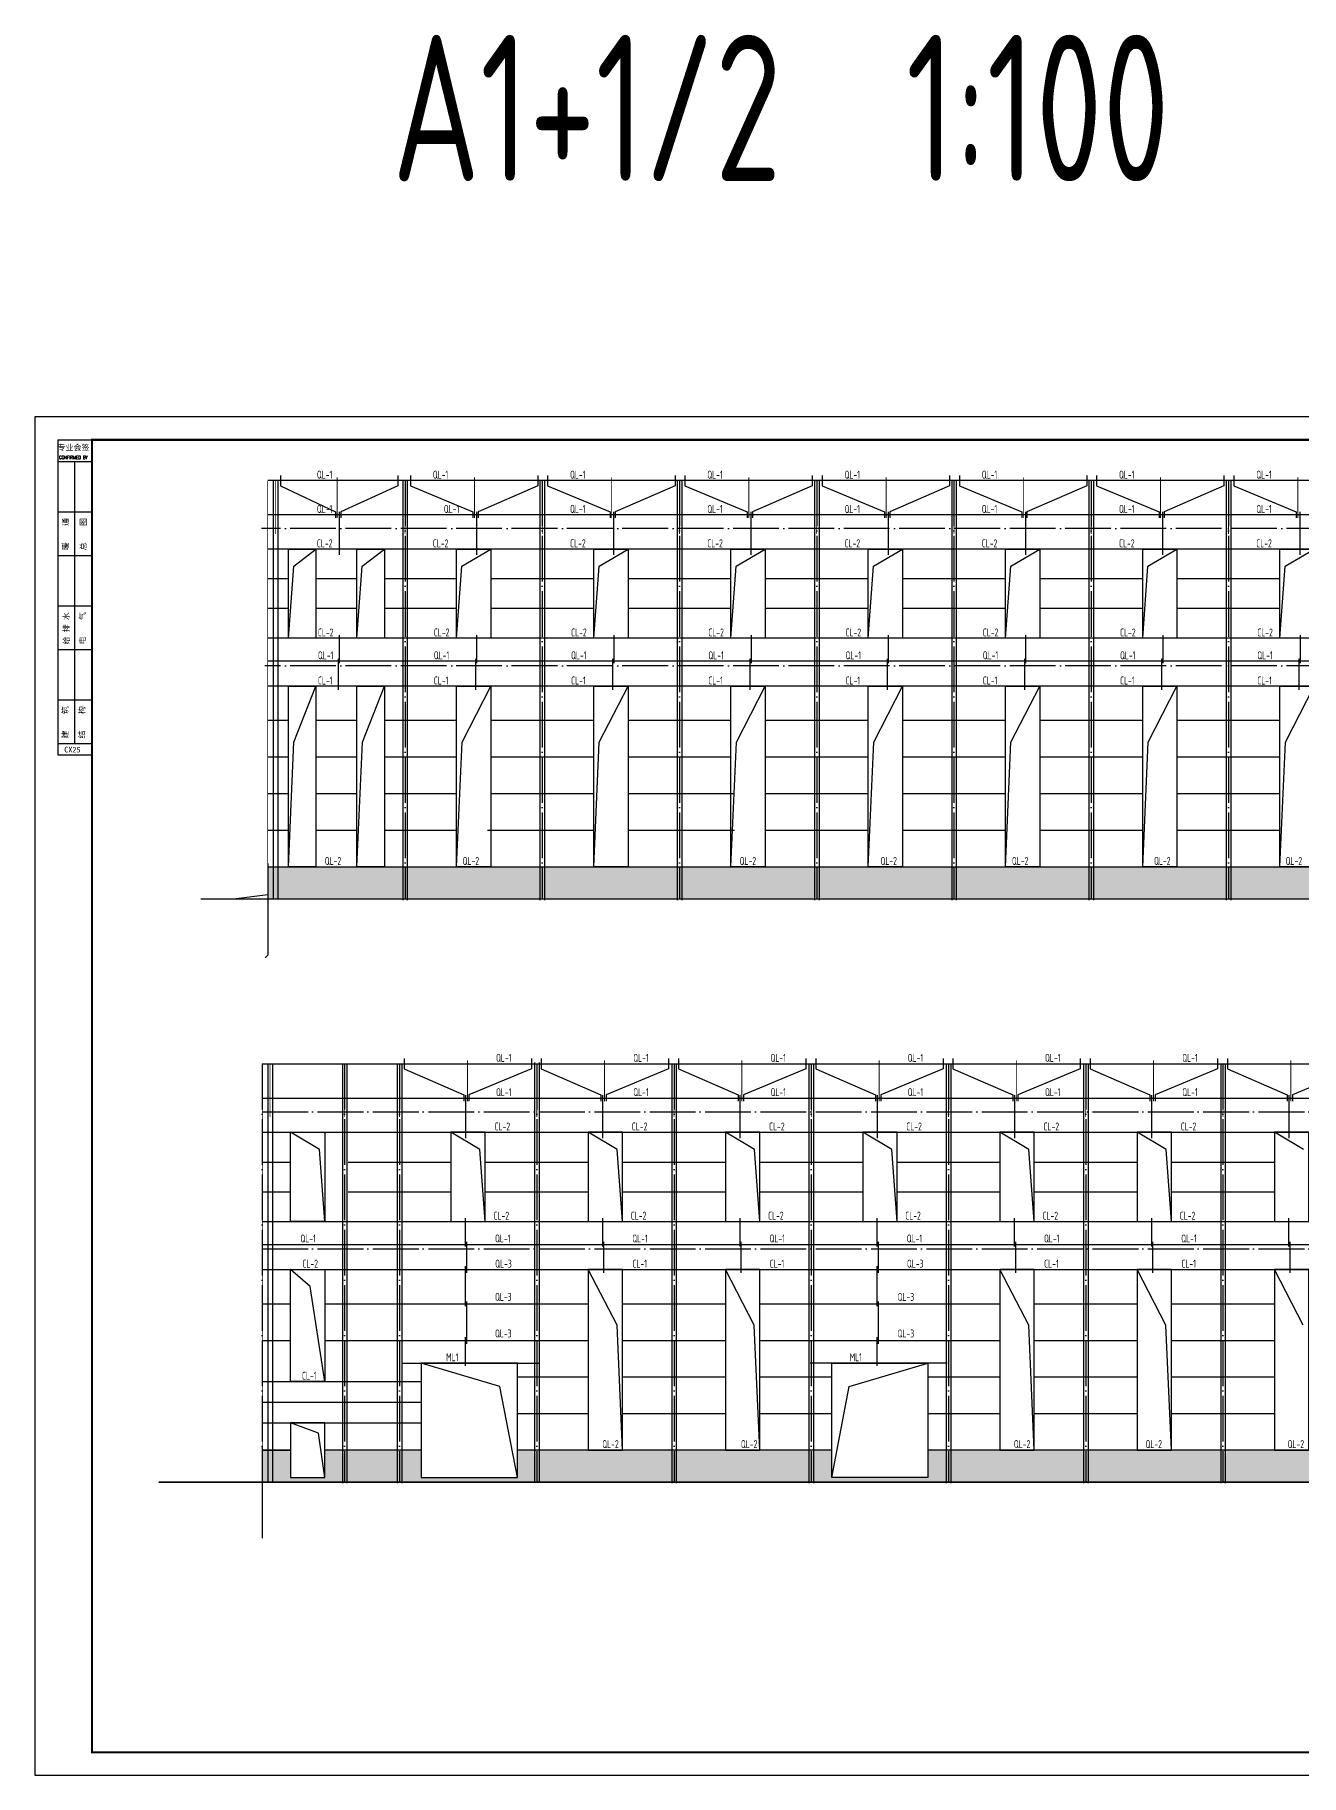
# Model space of a CAD drawing. Extents: x -138012 to 2129925, y -311560 to 0.
# Drawn here: x 1556786 to 1612150, y -193851 to -117738 of the extents above; entities that cross this region are included whole.
import ezdxf

# ---------------------------------------------------------------- set-up
doc = ezdxf.new("R2010")
doc.units = 0
doc.header["$LTSCALE"] = 1000
doc.header["$MEASUREMENT"] = 0
doc.linetypes.add('DOTE', pattern=[2.42, 2, -0.2, 0.02, -0.2])
doc.layers.get('0').update_dxf_attribs({"linetype": 'CONTINUOUS'})
for name, color, linetype in [('AXIS', 3, 'CONTINUOUS'), ('DOTE', 253, 'DOTE'), ('PUB_TITLE', 4, 'CONTINUOUS'), ('TEXT', 7, 'CONTINUOUS'), ('WINDOW', 4, 'CONTINUOUS'), ('图框', 4, 'CONTINUOUS'), ('建筑', 4, 'CONTINUOUS'), ('拉条', 6, 'CONTINUOUS'), ('立面图', 40, 'CONTINUOUS')]:
    doc.layers.add(name, color=color, linetype=linetype)
doc.styles.add('FF', font='tssdeng.shx', dxfattribs={"width": 0.7, "bigfont": 'tssdchn.shx'})
doc.styles.add('iIcon2', font='')
doc.styles.add('MIMI-TKWZ', font='romanc.shx', dxfattribs={"width": 0.75, "oblique": 15, "bigfont": 'bigfont.shx'})
doc.styles.add('TSSD_REIN', font='tssdeng.shx', dxfattribs={"width": 0.7, "bigfont": 'tssdchn.shx'})
doc.styles.get('iIcon2').set_extended_font_data('SimSun')

# ---------------------------------------------------------------- blocks, each defined once
blk = doc.blocks.new('654634')
at = {"layer": '图框'}
for p, q in [((71967, -136041), (73467, -136041)), ((71967, -136041), (71967, -149325)), ((71967, -136987), (73467, -136987)), ((71967, -139193), (73467, -139193)), ((71967, -141099), (73467, -141099)), ((71967, -143306), (73467, -143306)), ((71967, -145212), (73467, -145212)), ((71967, -147419), (73467, -147419)), ((71967, -149325), (73467, -149325)), ((71967, -149325), (71967, -149825)), ((71967, -149825), (73467, -149825))]:
    blk.add_line(p, q, dxfattribs=at)
blk.add_lwpolyline([(72717, -149325), (72717, -136987)], dxfattribs=at)
at = {"layer": '图框', "style": 'iIcon2'}
for s, p in [('专业会签', (71956, -136500)), ('CX25', (72252, -149714))]:
    blk.add_text(s, height=250, dxfattribs=at).set_placement(p)
at = {"layer": '图框', "style": 'MIMI-TKWZ', "width": 0.75}
blk.add_text('CONFIRMED BY', height=145, dxfattribs=at).set_placement((72026, -136885))
at = {"layer": '图框', "style": 'iIcon2'}
for s, p in [('暖    通', (72436, -140877)), ('总    图', (73213, -140877)), ('给 排 水', (72469, -144990)), ('电    气', (73176, -144990)), ('建    筑', (72418, -149103)), ('结    构', (73149, -149103))]:
    blk.add_text(s, height=250, rotation=90, dxfattribs=at).set_placement(p)

msp = doc.modelspace()

# ---------------------------------------------------------------- hatches: boundary and pattern name
h = msp.add_hatch()
h.set_pattern_fill('AR-B816C', color=256, scale=200, style=0)
h.set_pattern_definition([(0, (1255920.14, 280839), (245.69238, 245.69238), [479.86793, -11.51682]), (0, (1255674.45, 280850.52), (245.69238, 245.69238), [479.86793, -11.51682]), (90, (1255920.14, 280839), (-245.69238, 245.69238), [-257.20918, 234.17555]), (90, (1255908.62, 280839), (-245.69238, 245.69238), [-257.20918, 234.17555])])
h.paths.add_polyline_path([(1644970.908, -155531.738), (1644970.908, -154131.738), (1566970.908, -154131.738), (1566970.908, -155531.738)])
h = msp.add_hatch()
h.set_pattern_fill('AR-B816C', color=256, scale=200, style=0)
h.set_pattern_definition([(180, (1955781.67, 255334.77), (-245.69238, 245.69238), [479.86793, -11.51682]), (180, (1956027.37, 255346.3), (-245.69238, 245.69238), [479.86793, -11.51682]), (90, (1955781.67, 255334.77), (245.69238, 245.69238), [-257.20918, 234.17555]), (90, (1955793.2, 255334.77), (245.69238, 245.69238), [-257.20918, 234.17555])])
h.paths.add_polyline_path([(1569460.908, -179635.974), (1569460.908, -180835.974), (1567960.908, -180835.974), (1567960.908, -179635.974), (1566730.908, -179635.974), (1566730.908, -181035.974), (1644730.908, -181035.974), (1644730.908, -179635.974), (1637777.611, -179635.974), (1637777.611, -180835.974), (1633577.611, -180835.974), (1633577.611, -179635.974), (1595830.908, -179635.974), (1595830.908, -180835.974), (1591630.908, -180835.974), (1591630.908, -179635.974), (1577884.204, -179635.974), (1577884.204, -180835.974), (1573684.204, -180835.974), (1573684.204, -179635.974)])

# ---------------------------------------------------------------- linework, layer by layer
for p, q in [((1566970.908, -154131.738), (1644970.908, -154131.738)), ((1565470.908, -155531.738), (1566970.908, -155331.738)), ((1566730.908, -179635.974), (1567960.908, -179635.974)), ((1567960.908, -179635.974), (1566730.908, -179635.974)), ((1573684.204, -179635.974), (1569460.908, -179635.974)), ((1591630.908, -179635.974), (1577884.204, -179635.974)), ((1633577.611, -179635.974), (1595830.908, -179635.974))]:
    msp.add_line(p, q)
for points, const_width in [([(1570004.381, -137086.486), (1570004.381, -138870.322)], 40), ([(1576004.381, -137086.486), (1576004.381, -138870.322)], 40), ([(1582004.381, -137086.486), (1582004.381, -138870.322)], 40), ([(1588004.381, -137086.486), (1588004.381, -138870.322)], 40), ([(1594004.381, -137086.486), (1594004.381, -138870.322)], 40), ([(1600004.381, -137086.486), (1600004.381, -138870.322)], 40), ([(1606004.381, -137086.486), (1606004.381, -138870.322)], 40), ([(1612004.381, -137086.486), (1612004.381, -138870.322)], 40), ([(1564041.067, -155531.738), (1649502.702, -155531.738)], 60), ([(1575697.434, -162590.722), (1575697.434, -164374.559)], 40), ([(1581697.434, -162590.722), (1581697.434, -164374.559)], 40), ([(1587697.434, -162590.722), (1587697.434, -164374.559)], 40), ([(1593697.434, -162590.722), (1593697.434, -164374.559)], 40), ([(1599697.434, -162590.722), (1599697.434, -164374.559)], 40), ([(1605697.434, -162590.722), (1605697.434, -164374.559)], 40), ([(1611697.434, -162590.722), (1611697.434, -164374.559)], 40), ([(1647660.748, -181035.974), (1562199.113, -181035.974)], 60)]:
    msp.add_lwpolyline(points, dxfattribs=dict(const_width=const_width))
at = {"layer": 'AXIS'}
for p, q in [((1566970.908, -153983.045), (1566970.908, -157983.045)), ((1566853.75, -158100.202), (1566970.908, -157983.045)), ((1566730.908, -179487.281), (1566730.908, -183487.281))]:
    msp.add_line(p, q, dxfattribs=at)
at = {"layer": 'AXIS', "const_width": 35}
for points in [[(1567311.671, -139566.074), (1567311.671, -137231.738)], [(1572971.671, -139566.074), (1572971.671, -137231.738)], [(1578970.908, -139566.074), (1578970.908, -137231.738)], [(1584970.908, -139566.074), (1584970.908, -137231.738)], [(1590970.908, -139566.074), (1590970.908, -137231.738)], [(1596970.908, -139566.074), (1596970.908, -137231.738)], [(1602970.908, -139566.074), (1602970.908, -137231.738)], [(1608970.908, -139566.074), (1608970.908, -137231.738)], [(1567072.181, -165070.31), (1567072.181, -162735.974)], [(1570332.181, -165070.31), (1570332.181, -162735.974)], [(1572730.908, -165070.31), (1572730.908, -162735.974)], [(1578730.908, -165070.31), (1578730.908, -162735.974)], [(1584730.908, -165070.31), (1584730.908, -162735.974)], [(1590730.908, -165070.31), (1590730.908, -162735.974)], [(1596730.908, -165070.31), (1596730.908, -162735.974)], [(1602730.908, -165070.31), (1602730.908, -162735.974)], [(1608730.908, -165070.31), (1608730.908, -162735.974)]]:
    msp.add_lwpolyline(points, dxfattribs=at)
at = {"layer": 'DOTE', "color": 8, "linetype": 'DOTE'}
for p, q in [((1572970.908, -137231.738), (1572970.908, -155531.738)), ((1578970.908, -137231.738), (1578970.908, -155531.738)), ((1584970.908, -137231.738), (1584970.908, -155531.738)), ((1590970.908, -137231.738), (1590970.908, -155531.738)), ((1596970.908, -137231.738), (1596970.908, -155531.738)), ((1602970.908, -137231.738), (1602970.908, -155531.738)), ((1608970.908, -137231.738), (1608970.908, -155531.738)), ((1644970.908, -139331.738), (1566697.316, -139331.738)), ((1644970.908, -145331.738), (1566837.258, -145331.738)), ((1566730.908, -162735.974), (1566730.908, -181035.974)), ((1570330.908, -162735.974), (1570330.908, -181035.974)), ((1572730.908, -162735.974), (1572730.908, -181035.974)), ((1578730.908, -162735.974), (1578730.908, -181035.974)), ((1584730.908, -162735.974), (1584730.908, -181035.974)), ((1590730.908, -162735.974), (1590730.908, -181035.974)), ((1596730.908, -162735.974), (1596730.908, -181035.974)), ((1602730.908, -162735.974), (1602730.908, -181035.974)), ((1608730.908, -162735.974), (1608730.908, -181035.974)), ((1566730.908, -164835.974), (1645004.499, -164835.974)), ((1566730.908, -170835.974), (1644864.557, -170835.974))]:
    msp.add_line(p, q, dxfattribs=at)
at = {"layer": 'PUB_TITLE'}
msp.add_lwpolyline([(1556786.322, -193851.305), (1682886.322, -193851.305), (1682886.322, -134451.305), (1556786.322, -134451.305)], close=True, dxfattribs=at)
at = {"layer": 'PUB_TITLE', "const_width": 100}
msp.add_lwpolyline([(1559286.322, -192851.305), (1681886.322, -192851.305), (1681886.322, -135451.305), (1559286.322, -135451.305)], close=True, dxfattribs=at)
at = {"layer": 'TEXT', "color": 8}
for p, q in [((1568103.118, -140981.983), (1569070.908, -140231.738)), ((1571103.118, -140981.983), (1572070.908, -140231.738)), ((1575453.118, -140981.983), (1576720.908, -140231.738)), ((1581453.118, -140981.983), (1582720.908, -140231.738)), ((1587453.118, -140981.983), (1588720.908, -140231.738)), ((1593453.118, -140981.983), (1594720.908, -140231.738)), ((1599453.118, -140981.983), (1600720.908, -140231.738)), ((1605453.118, -140981.983), (1606720.908, -140231.738)), ((1611453.118, -140981.983), (1612720.908, -140231.738)), ((1567870.908, -144131.738), (1568103.118, -140981.983)), ((1570870.908, -144131.738), (1571103.118, -140981.983)), ((1575220.908, -144131.738), (1575453.118, -140981.983)), ((1581220.908, -144131.738), (1581453.118, -140981.983)), ((1587220.908, -144131.738), (1587453.118, -140981.983)), ((1593220.908, -144131.738), (1593453.118, -140981.983)), ((1599220.908, -144131.738), (1599453.118, -140981.983)), ((1605220.908, -144131.738), (1605453.118, -140981.983)), ((1611220.908, -144131.738), (1611453.118, -140981.983)), ((1568113.034, -148671.972), (1569070.908, -146231.738)), ((1571113.034, -148671.972), (1572070.908, -146231.738)), ((1575463.034, -148671.972), (1576720.908, -146231.738)), ((1581463.034, -148671.972), (1582720.908, -146231.738)), ((1587463.034, -148671.972), (1588720.908, -146231.738)), ((1593463.034, -148671.972), (1594720.908, -146231.738)), ((1599463.034, -148671.972), (1600720.908, -146231.738)), ((1605463.034, -148671.972), (1606720.908, -146231.738)), ((1611463.034, -148671.972), (1612720.908, -146231.738)), ((1567870.908, -154131.738), (1568113.034, -148671.972)), ((1570870.908, -154131.738), (1571113.034, -148671.972)), ((1575220.908, -154131.738), (1575463.034, -148671.972)), ((1581220.908, -154131.738), (1581463.034, -148671.972)), ((1587220.908, -154131.738), (1587463.034, -148671.972)), ((1593220.908, -154131.738), (1593463.034, -148671.972)), ((1599220.908, -154131.738), (1599463.034, -148671.972)), ((1605220.908, -154131.738), (1605463.034, -148671.972)), ((1611220.908, -154131.738), (1611463.034, -148671.972)), ((1569228.697, -166486.219), (1567960.908, -165735.974)), ((1576248.697, -166486.219), (1574980.908, -165735.974)), ((1582248.697, -166486.219), (1580980.908, -165735.974)), ((1588248.697, -166486.219), (1586980.908, -165735.974)), ((1594248.697, -166486.219), (1592980.908, -165735.974)), ((1600248.697, -166486.219), (1598980.908, -165735.974)), ((1606248.697, -166486.219), (1604980.908, -165735.974)), ((1612248.697, -166486.219), (1610980.908, -165735.974)), ((1569460.908, -169635.974), (1569228.697, -166486.219)), ((1576480.908, -169635.974), (1576248.697, -166486.219)), ((1582480.908, -169635.974), (1582248.697, -166486.219)), ((1588480.908, -169635.974), (1588248.697, -166486.219)), ((1594480.908, -169635.974), (1594248.697, -166486.219)), ((1600480.908, -169635.974), (1600248.697, -166486.219)), ((1606480.908, -169635.974), (1606248.697, -166486.219)), ((1568816.968, -172486.219), (1567960.908, -171735.974)), ((1582238.781, -174176.208), (1580980.908, -171735.974)), ((1588238.781, -174176.208), (1586980.908, -171735.974)), ((1600238.781, -174176.208), (1598980.908, -171735.974)), ((1606238.781, -174176.208), (1604980.908, -171735.974)), ((1612238.781, -174176.208), (1610980.908, -171735.974)), ((1569460.908, -176635.974), (1568816.968, -172486.219)), ((1582480.908, -179635.974), (1582238.781, -174176.208)), ((1588480.908, -179635.974), (1588238.781, -174176.208)), ((1600480.908, -179635.974), (1600238.781, -174176.208)), ((1606480.908, -179635.974), (1606238.781, -174176.208)), ((1577119.427, -176851.661), (1573684.204, -175835.974)), ((1592395.684, -176851.661), (1595830.908, -175835.974)), ((1577884.204, -180835.974), (1577119.427, -176851.661)), ((1591630.908, -180835.974), (1592395.684, -176851.661)), ((1569189.953, -178886.647), (1567960.908, -178435.974)), ((1569460.908, -180835.974), (1569189.953, -178886.647))]:
    msp.add_line(p, q, dxfattribs=at)
at = {"layer": 'WINDOW'}
for p, q in [((1567210.908, -137231.738), (1567210.908, -155531.738)), ((1567410.908, -137231.738), (1567410.908, -155531.738)), ((1572870.908, -137231.738), (1572870.908, -155581.738)), ((1573070.908, -137231.738), (1573070.908, -155581.738)), ((1578870.908, -137231.738), (1578870.908, -155581.738)), ((1579070.908, -137231.738), (1579070.908, -155581.738)), ((1584870.908, -137231.738), (1584870.908, -155581.738)), ((1585070.908, -137231.738), (1585070.908, -155581.738)), ((1590870.908, -137231.738), (1590870.908, -155581.738)), ((1591070.908, -137231.738), (1591070.908, -155581.738)), ((1596870.908, -137231.738), (1596870.908, -155581.738)), ((1597070.908, -137231.738), (1597070.908, -155581.738)), ((1602870.908, -137231.738), (1602870.908, -155581.738)), ((1603070.908, -137231.738), (1603070.908, -155581.738)), ((1608870.908, -137231.738), (1608870.908, -155581.738)), ((1609070.908, -137231.738), (1609070.908, -155581.738)), ((1566970.908, -162735.974), (1566970.908, -181035.974)), ((1567170.908, -162735.974), (1567170.908, -181035.974)), ((1570230.908, -162735.974), (1570230.908, -181085.974)), ((1570430.908, -162735.974), (1570430.908, -181085.974)), ((1572630.907, -162735.974), (1572630.907, -181085.974)), ((1572830.907, -162735.974), (1572830.907, -181085.974)), ((1578630.907, -162685.474), (1578630.907, -181035.474)), ((1578830.907, -162685.474), (1578830.907, -181035.474)), ((1584630.907, -162735.974), (1584630.907, -181085.974)), ((1584830.907, -162735.974), (1584830.907, -181085.974)), ((1590630.907, -162735.974), (1590630.907, -181085.974)), ((1590830.907, -162735.974), (1590830.907, -181085.974)), ((1596630.907, -162735.974), (1596630.907, -181085.974)), ((1596830.907, -162735.974), (1596830.907, -181085.974)), ((1602630.907, -162735.974), (1602630.907, -181085.974)), ((1602830.907, -162735.974), (1602830.907, -181085.974)), ((1608630.907, -162735.974), (1608630.907, -181085.974)), ((1608830.907, -162735.974), (1608830.907, -181085.974)), ((1566970.908, -164735.974), (1566970.908, -181035.974)), ((1567170.908, -164735.974), (1567170.908, -181035.974))]:
    msp.add_line(p, q, dxfattribs=at)
at = {"layer": '建筑', "const_width": 30}
for points in [[(1566970.908, -137231.738), (1566970.908, -155531.738)], [(1566970.908, -137231.738), (1644970.908, -137231.738)], [(1566730.908, -162735.974), (1566730.908, -181035.974)], [(1644730.908, -162735.974), (1566730.908, -162735.974)], [(1566730.908, -164735.974), (1566730.908, -181035.974)]]:
    msp.add_lwpolyline(points, dxfattribs=at)
at = {"layer": '拉条'}
for p, q in [((1567532.054, -137006.117), (1567532.054, -137457.359)), ((1567532.054, -137457.359), (1569934.381, -138594.008)), ((1572649.761, -137457.359), (1570162.996, -138594.008)), ((1572649.761, -137006.117), (1572649.761, -137457.359)), ((1573206.974, -137006.117), (1573206.974, -137457.359)), ((1573206.974, -137457.359), (1575934.381, -138594.008)), ((1578774.898, -137457.359), (1576162.996, -138594.008)), ((1578774.898, -137006.117), (1578774.898, -137457.359)), ((1579206.974, -137006.117), (1579206.974, -137457.359)), ((1579206.974, -137457.359), (1581934.381, -138594.008)), ((1584774.898, -137457.359), (1582162.996, -138594.008)), ((1584774.898, -137006.117), (1584774.898, -137457.359)), ((1585206.974, -137006.117), (1585206.974, -137457.359)), ((1585206.974, -137457.359), (1587934.381, -138594.008)), ((1590774.898, -137457.359), (1588162.996, -138594.008)), ((1590774.898, -137006.117), (1590774.898, -137457.359)), ((1591206.974, -137006.117), (1591206.974, -137457.359)), ((1591206.974, -137457.359), (1593934.381, -138594.008)), ((1596774.898, -137457.359), (1594162.996, -138594.008)), ((1596774.898, -137006.117), (1596774.898, -137457.359)), ((1597206.974, -137006.117), (1597206.974, -137457.359)), ((1597206.974, -137457.359), (1599934.381, -138594.008)), ((1602774.898, -137457.359), (1600162.996, -138594.008)), ((1602774.898, -137006.117), (1602774.898, -137457.359)), ((1603206.974, -137006.117), (1603206.974, -137457.359)), ((1603206.974, -137457.359), (1605934.381, -138594.008)), ((1608774.898, -137457.359), (1606162.996, -138594.008)), ((1608774.898, -137006.117), (1608774.898, -137457.359)), ((1609206.974, -137006.117), (1609206.974, -137457.359)), ((1609206.974, -137457.359), (1611934.381, -138594.008)), ((1569934.381, -138594.008), (1569934.381, -138869.468)), ((1570090.908, -138606.796), (1570090.908, -140484.548)), ((1570162.996, -138594.008), (1570162.996, -138869.468)), ((1575934.381, -138594.008), (1575934.381, -138869.468)), ((1576090.908, -138606.796), (1576090.908, -140484.548)), ((1576162.996, -138594.008), (1576162.996, -138869.468)), ((1581934.381, -138594.008), (1581934.381, -138869.468)), ((1582090.908, -138606.796), (1582090.908, -140484.548)), ((1582162.996, -138594.008), (1582162.996, -138869.468)), ((1587934.381, -138594.008), (1587934.381, -138869.468)), ((1588090.908, -138606.796), (1588090.908, -140484.548)), ((1588162.996, -138594.008), (1588162.996, -138869.468)), ((1593934.381, -138594.008), (1593934.381, -138869.468)), ((1594090.908, -138606.796), (1594090.908, -140484.548)), ((1594162.996, -138594.008), (1594162.996, -138869.468)), ((1599934.381, -138594.008), (1599934.381, -138869.468)), ((1600090.908, -138606.796), (1600090.908, -140484.548)), ((1600162.996, -138594.008), (1600162.996, -138869.468)), ((1605934.381, -138594.008), (1605934.381, -138869.468)), ((1606090.908, -138606.796), (1606090.908, -140484.548)), ((1606162.996, -138594.008), (1606162.996, -138869.468)), ((1611934.381, -138594.008), (1611934.381, -138869.468)), ((1612090.908, -138606.796), (1612090.908, -140484.548)), ((1570099.009, -143990.415), (1570099.009, -145225.961)), ((1576099.009, -143990.415), (1576099.009, -145225.961)), ((1582099.009, -143990.415), (1582099.009, -145225.961)), ((1588099.009, -143990.415), (1588099.009, -145225.961)), ((1594099.009, -143990.415), (1594099.009, -145225.961)), ((1600099.009, -143990.415), (1600099.009, -145225.961)), ((1606099.009, -143990.415), (1606099.009, -145225.961)), ((1612099.009, -143990.415), (1612099.009, -145225.961)), ((1570048.399, -145025.368), (1570048.399, -146380.057)), ((1576048.399, -145025.368), (1576048.399, -146380.057)), ((1582048.399, -145025.368), (1582048.399, -146380.057)), ((1588048.399, -145025.368), (1588048.399, -146380.057)), ((1594048.399, -145025.368), (1594048.399, -146380.057)), ((1600048.399, -145025.368), (1600048.399, -146380.057)), ((1606048.399, -145025.368), (1606048.399, -146380.057)), ((1612048.399, -145025.368), (1612048.399, -146380.057)), ((1572926.917, -162510.353), (1572926.917, -162961.596)), ((1578494.841, -162510.353), (1578494.841, -162961.596)), ((1578926.917, -162510.353), (1578926.917, -162961.596)), ((1584494.841, -162510.353), (1584494.841, -162961.596)), ((1584926.917, -162510.353), (1584926.917, -162961.596)), ((1590494.841, -162510.353), (1590494.841, -162961.596)), ((1590926.917, -162510.353), (1590926.917, -162961.596)), ((1596494.841, -162510.353), (1596494.841, -162961.596)), ((1596926.917, -162510.353), (1596926.917, -162961.596)), ((1602494.841, -162510.353), (1602494.841, -162961.596)), ((1602926.917, -162510.353), (1602926.917, -162961.596)), ((1608494.841, -162510.353), (1608494.841, -162961.596)), ((1608926.917, -162510.353), (1608926.917, -162961.596)), ((1572926.917, -162961.596), (1575538.819, -164098.244)), ((1578494.841, -162961.596), (1575767.434, -164098.244)), ((1578926.917, -162961.596), (1581538.819, -164098.244)), ((1584494.841, -162961.596), (1581767.434, -164098.244)), ((1584926.917, -162961.596), (1587538.819, -164098.244)), ((1590494.841, -162961.596), (1587767.434, -164098.244)), ((1590926.917, -162961.596), (1593538.819, -164098.244)), ((1596494.841, -162961.596), (1593767.434, -164098.244)), ((1596926.917, -162961.596), (1599538.819, -164098.244)), ((1602494.841, -162961.596), (1599767.434, -164098.244)), ((1602926.917, -162961.596), (1605538.819, -164098.244)), ((1608494.841, -162961.596), (1605767.434, -164098.244)), ((1608926.917, -162961.596), (1611538.819, -164098.244)), ((1614494.841, -162961.596), (1611767.434, -164098.244)), ((1575538.819, -164098.244), (1575538.819, -164373.704)), ((1575610.908, -164111.032), (1575610.908, -165988.784)), ((1575767.434, -164098.244), (1575767.434, -164373.704)), ((1581538.819, -164098.244), (1581538.819, -164373.704)), ((1581610.908, -164111.032), (1581610.908, -165988.784)), ((1581767.434, -164098.244), (1581767.434, -164373.704)), ((1587538.819, -164098.244), (1587538.819, -164373.704)), ((1587610.908, -164111.032), (1587610.908, -165988.784)), ((1587767.434, -164098.244), (1587767.434, -164373.704)), ((1593538.819, -164098.244), (1593538.819, -164373.704)), ((1593610.908, -164111.032), (1593610.908, -165988.784)), ((1593767.434, -164098.244), (1593767.434, -164373.704)), ((1599538.819, -164098.244), (1599538.819, -164373.704)), ((1599610.908, -164111.032), (1599610.908, -165988.784)), ((1599767.434, -164098.244), (1599767.434, -164373.704)), ((1605538.819, -164098.244), (1605538.819, -164373.704)), ((1605610.908, -164111.032), (1605610.908, -165988.784)), ((1605767.434, -164098.244), (1605767.434, -164373.704)), ((1611538.819, -164098.244), (1611538.819, -164373.704)), ((1611610.908, -164111.032), (1611610.908, -165988.784)), ((1611767.434, -164098.244), (1611767.434, -164373.704)), ((1575602.806, -169494.651), (1575602.806, -170730.197)), ((1581602.806, -169494.651), (1581602.806, -170730.197)), ((1587602.806, -169494.651), (1587602.806, -170730.197)), ((1593602.806, -169494.651), (1593602.806, -170730.197)), ((1599602.806, -169494.651), (1599602.806, -170730.197)), ((1605602.806, -169494.651), (1605602.806, -170730.197)), ((1611602.806, -169494.651), (1611602.806, -170730.197)), ((1575653.416, -170529.604), (1575653.416, -171884.293)), ((1581653.416, -170529.604), (1581653.416, -171884.293)), ((1587653.416, -170529.604), (1587653.416, -171884.293)), ((1593653.416, -170529.604), (1593653.416, -171884.293)), ((1599653.416, -170529.604), (1599653.416, -171884.293)), ((1605653.416, -170529.604), (1605653.416, -171884.293)), ((1611653.416, -170529.604), (1611653.416, -171884.293)), ((1575602.806, -171594.651), (1575602.806, -173339.591)), ((1593602.806, -171594.651), (1593602.806, -173339.591)), ((1575653.416, -173138.998), (1575653.416, -174980.089)), ((1593653.416, -173138.998), (1593653.416, -174980.089)), ((1575602.806, -174694.651), (1575602.806, -175955.192)), ((1593602.806, -174694.651), (1593602.806, -175955.192))]:
    msp.add_line(p, q, dxfattribs=at)
at = {"layer": '立面图'}
for p, q in [((1644970.908, -137231.738), (1566970.908, -137231.738)), ((1644970.908, -138731.738), (1566970.908, -138731.738)), ((1644970.908, -140231.738), (1566970.908, -140231.738)), ((1567870.908, -141531.738), (1566970.908, -141531.738)), ((1570870.908, -141531.738), (1569070.908, -141531.738)), ((1575220.908, -141531.738), (1572070.908, -141531.738)), ((1581220.908, -141531.738), (1576720.908, -141531.738)), ((1587220.908, -141531.738), (1582720.908, -141531.738)), ((1593220.908, -141531.738), (1588720.908, -141531.738)), ((1599220.908, -141531.738), (1594720.908, -141531.738)), ((1605220.908, -141531.738), (1600720.908, -141531.738)), ((1611220.908, -141531.738), (1606720.908, -141531.738)), ((1567870.908, -142831.738), (1566970.908, -142831.738)), ((1570870.908, -142831.738), (1569070.908, -142831.738)), ((1575220.908, -142831.738), (1572070.908, -142831.738)), ((1581220.908, -142831.738), (1576720.908, -142831.738)), ((1587220.908, -142831.738), (1582720.908, -142831.738)), ((1593220.908, -142831.738), (1588720.908, -142831.738)), ((1599220.908, -142831.738), (1594720.908, -142831.738)), ((1605220.908, -142831.738), (1600720.908, -142831.738)), ((1611220.908, -142831.738), (1606720.908, -142831.738)), ((1644970.908, -144131.738), (1566970.908, -144131.738)), ((1644970.908, -145131.738), (1566970.908, -145131.738)), ((1644970.908, -146231.738), (1566970.908, -146231.738)), ((1567870.908, -147731.738), (1566970.908, -147731.738)), ((1570870.908, -147731.738), (1569070.908, -147731.738)), ((1575220.908, -147731.738), (1572070.908, -147731.738)), ((1581220.908, -147731.738), (1576720.908, -147731.738)), ((1587220.908, -147731.738), (1582720.908, -147731.738)), ((1593220.908, -147731.738), (1588720.908, -147731.738)), ((1599220.908, -147731.738), (1594720.908, -147731.738)), ((1605220.908, -147731.738), (1600720.908, -147731.738)), ((1611220.908, -147731.738), (1606720.908, -147731.738)), ((1567870.908, -149331.738), (1566970.908, -149331.738)), ((1570870.908, -149331.738), (1569070.908, -149331.738)), ((1575220.908, -149331.738), (1572070.908, -149331.738)), ((1581220.908, -149331.738), (1576720.908, -149331.738)), ((1587220.908, -149331.738), (1582720.908, -149331.738)), ((1593220.908, -149331.738), (1588720.908, -149331.738)), ((1599220.908, -149331.738), (1594720.908, -149331.738)), ((1605220.908, -149331.738), (1600720.908, -149331.738)), ((1611220.908, -149331.738), (1606720.908, -149331.738)), ((1567870.908, -150931.738), (1566970.908, -150931.738)), ((1570870.908, -150931.738), (1569070.908, -150931.738)), ((1575220.908, -150931.738), (1572070.908, -150931.738)), ((1581220.908, -150931.738), (1576720.908, -150931.738)), ((1587370.908, -150931.738), (1582720.908, -150931.738)), ((1593220.908, -150931.738), (1588720.908, -150931.738)), ((1599220.908, -150931.738), (1594720.908, -150931.738)), ((1605220.908, -150931.738), (1600720.908, -150931.738)), ((1611220.908, -150931.738), (1606720.908, -150931.738)), ((1567870.908, -152531.738), (1566970.908, -152531.738)), ((1570870.908, -152531.738), (1569070.908, -152531.738)), ((1575220.908, -152531.738), (1572070.908, -152531.738)), ((1581220.908, -152531.738), (1576570.908, -152531.738)), ((1587370.908, -152531.738), (1582720.908, -152531.738)), ((1593220.908, -152531.738), (1588720.908, -152531.738)), ((1599220.908, -152531.738), (1594720.908, -152531.738)), ((1605220.908, -152531.738), (1600720.908, -152531.738)), ((1611220.908, -152531.738), (1606720.908, -152531.738)), ((1566730.908, -162735.974), (1644730.908, -162735.974)), ((1566730.908, -164235.974), (1644730.908, -164235.974)), ((1566730.908, -165735.974), (1644730.908, -165735.974)), ((1566730.908, -167035.974), (1567960.908, -167035.974)), ((1566730.908, -167035.974), (1567960.908, -167035.974)), ((1570480.908, -167035.974), (1574980.908, -167035.974)), ((1576480.908, -167035.974), (1580980.908, -167035.974)), ((1582480.908, -167035.974), (1586980.908, -167035.974)), ((1588480.908, -167035.974), (1592980.908, -167035.974)), ((1594480.908, -167035.974), (1598980.908, -167035.974)), ((1600480.908, -167035.974), (1604980.908, -167035.974)), ((1606480.908, -167035.974), (1610980.908, -167035.974)), ((1566730.908, -168335.974), (1567960.908, -168335.974)), ((1566730.908, -168335.974), (1567960.908, -168335.974)), ((1570480.908, -168335.974), (1574980.908, -168335.974)), ((1576480.908, -168335.974), (1580980.908, -168335.974)), ((1582480.908, -168335.974), (1586980.908, -168335.974)), ((1588480.908, -168335.974), (1592980.908, -168335.974)), ((1594480.908, -168335.974), (1598980.908, -168335.974)), ((1600480.908, -168335.974), (1604980.908, -168335.974)), ((1606480.908, -168335.974), (1610980.908, -168335.974)), ((1566730.908, -169635.974), (1644730.908, -169635.974)), ((1566730.908, -170635.974), (1644730.908, -170635.974)), ((1566730.908, -171735.974), (1644730.908, -171735.974)), ((1566730.908, -173235.974), (1567960.908, -173235.974)), ((1569460.908, -173235.974), (1574980.908, -173235.974)), ((1574980.908, -173235.974), (1580980.908, -173235.974)), ((1582480.908, -173235.974), (1586980.908, -173235.974)), ((1588480.908, -173235.974), (1592980.908, -173235.974)), ((1592646.786, -173235.974), (1598980.908, -173235.974)), ((1600480.908, -173235.974), (1604980.908, -173235.974)), ((1606480.908, -173235.974), (1610980.908, -173235.974)), ((1566730.908, -174835.974), (1567960.908, -174835.974)), ((1569460.908, -174835.974), (1574980.908, -174835.974)), ((1574980.908, -174835.974), (1580980.908, -174835.974)), ((1582480.908, -174835.974), (1586980.908, -174835.974)), ((1588480.908, -174835.974), (1592980.908, -174835.974)), ((1592646.786, -174835.974), (1598980.908, -174835.974)), ((1600480.908, -174835.974), (1604980.908, -174835.974)), ((1606480.908, -174835.974), (1610980.908, -174835.974)), ((1572837.5, -175835.974), (1578837.5, -175835.974)), ((1577884.204, -176435.974), (1580980.908, -176435.974)), ((1582480.908, -176435.974), (1586980.908, -176435.974)), ((1588480.908, -176435.974), (1591630.908, -176435.974)), ((1596677.611, -175835.974), (1590677.611, -175835.974)), ((1595830.908, -176435.974), (1598980.908, -176435.974)), ((1600480.908, -176435.974), (1604980.908, -176435.974)), ((1606480.908, -176435.974), (1610980.908, -176435.974)), ((1566730.908, -176635.974), (1573684.204, -176635.974)), ((1566730.908, -177535.974), (1573684.204, -177535.974)), ((1577884.204, -178035.974), (1580980.908, -178035.974)), ((1582480.908, -178035.974), (1586980.908, -178035.974)), ((1588480.908, -178035.974), (1591630.908, -178035.974)), ((1595830.908, -178035.974), (1598980.908, -178035.974)), ((1600480.908, -178035.974), (1604980.908, -178035.974)), ((1606480.908, -178035.974), (1610980.908, -178035.974)), ((1566730.908, -178435.974), (1573684.204, -178435.974))]:
    msp.add_line(p, q, dxfattribs=at)
for points in [[(1567870.908, -140231.738), (1569070.908, -140231.738), (1569070.908, -144131.738), (1567870.908, -144131.738)], [(1570870.908, -140231.738), (1572070.908, -140231.738), (1572070.908, -144131.738), (1570870.908, -144131.738)], [(1575220.908, -140231.738), (1576720.908, -140231.738), (1576720.908, -144131.738), (1575220.908, -144131.738)], [(1581220.908, -140231.738), (1582720.908, -140231.738), (1582720.908, -144131.738), (1581220.908, -144131.738)], [(1587220.908, -140231.738), (1588720.908, -140231.738), (1588720.908, -144131.738), (1587220.908, -144131.738)], [(1593220.908, -140231.738), (1594720.908, -140231.738), (1594720.908, -144131.738), (1593220.908, -144131.738)], [(1599220.908, -140231.738), (1600720.908, -140231.738), (1600720.908, -144131.738), (1599220.908, -144131.738)], [(1605220.908, -140231.738), (1606720.908, -140231.738), (1606720.908, -144131.738), (1605220.908, -144131.738)], [(1611220.908, -140231.738), (1612720.908, -140231.738), (1612720.908, -144131.738), (1611220.908, -144131.738)], [(1567870.908, -146231.738), (1569070.908, -146231.738), (1569070.908, -154131.738), (1567870.908, -154131.738)], [(1570870.908, -146231.738), (1572070.908, -146231.738), (1572070.908, -154131.738), (1570870.908, -154131.738)], [(1575220.908, -146231.738), (1576720.908, -146231.738), (1576720.908, -154131.738), (1575220.908, -154131.738)], [(1581220.908, -146231.738), (1582720.908, -146231.738), (1582720.908, -154131.738), (1581220.908, -154131.738)], [(1587220.908, -146231.738), (1588720.908, -146231.738), (1588720.908, -154131.738), (1587220.908, -154131.738)], [(1593220.908, -146231.738), (1594720.908, -146231.738), (1594720.908, -154131.738), (1593220.908, -154131.738)], [(1599220.908, -146231.738), (1600720.908, -146231.738), (1600720.908, -154131.738), (1599220.908, -154131.738)], [(1605220.908, -146231.738), (1606720.908, -146231.738), (1606720.908, -154131.738), (1605220.908, -154131.738)], [(1611220.908, -146231.738), (1612720.908, -146231.738), (1612720.908, -154131.738), (1611220.908, -154131.738)], [(1567960.908, -165735.974), (1569460.908, -165735.974), (1569460.908, -169635.974), (1567960.908, -169635.974)], [(1576480.908, -165735.974), (1574980.908, -165735.974), (1574980.908, -169635.974), (1576480.908, -169635.974)], [(1582480.908, -165735.974), (1580980.908, -165735.974), (1580980.908, -169635.974), (1582480.908, -169635.974)], [(1588480.908, -165735.974), (1586980.908, -165735.974), (1586980.908, -169635.974), (1588480.908, -169635.974)], [(1594480.908, -165735.974), (1592980.908, -165735.974), (1592980.908, -169635.974), (1594480.908, -169635.974)], [(1600480.908, -165735.974), (1598980.908, -165735.974), (1598980.908, -169635.974), (1600480.908, -169635.974)], [(1606480.908, -165735.974), (1604980.908, -165735.974), (1604980.908, -169635.974), (1606480.908, -169635.974)], [(1612480.908, -165735.974), (1610980.908, -165735.974), (1610980.908, -169635.974), (1612480.908, -169635.974)], [(1567960.908, -171735.974), (1569460.908, -171735.974), (1569460.908, -176635.974), (1567960.908, -176635.974)], [(1582480.908, -171735.974), (1580980.908, -171735.974), (1580980.908, -179635.974), (1582480.908, -179635.974)], [(1588480.908, -171735.974), (1586980.908, -171735.974), (1586980.908, -179635.974), (1588480.908, -179635.974)], [(1600480.908, -171735.974), (1598980.908, -171735.974), (1598980.908, -179635.974), (1600480.908, -179635.974)], [(1606480.908, -171735.974), (1604980.908, -171735.974), (1604980.908, -179635.974), (1606480.908, -179635.974)], [(1612480.908, -171735.974), (1610980.908, -171735.974), (1610980.908, -179635.974), (1612480.908, -179635.974)], [(1577884.204, -175835.974), (1573684.204, -175835.974), (1573684.204, -180835.974), (1577884.204, -180835.974)], [(1591630.908, -175835.974), (1595830.908, -175835.974), (1595830.908, -180835.974), (1591630.908, -180835.974)], [(1569460.908, -178435.974), (1567960.908, -178435.974), (1567960.908, -180835.974), (1569460.908, -180835.974)]]:
    msp.add_lwpolyline(points, close=True, dxfattribs=at)

# ---------------------------------------------------------------- block references
at = {"layer": 'TEXT'}
msp.add_blockref('654634', (1485819.539, 590.144), dxfattribs=at)

# ---------------------------------------------------------------- texts
for s, height, style, width, p in [('A1+1/2  1:100', 6400, 'FF', 0.7, (1572410.14, -124138.494)), ('QL-1', 350, 'TSSD_REIN', 0.6, (1569118.547, -137149.517)), ('QL-1', 350, 'TSSD_REIN', 0.6, (1574186.24, -137149.517)), ('QL-1', 350, 'TSSD_REIN', 0.6, (1580186.24, -137149.517)), ('QL-1', 350, 'TSSD_REIN', 0.6, (1586186.24, -137149.517)), ('QL-1', 350, 'TSSD_REIN', 0.6, (1592186.24, -137149.517)), ('QL-1', 350, 'TSSD_REIN', 0.6, (1598186.24, -137149.517)), ('QL-1', 350, 'TSSD_REIN', 0.6, (1604186.24, -137149.517)), ('QL-1', 350, 'TSSD_REIN', 0.6, (1610186.24, -137149.517)), ('QL-1', 350, 'TSSD_REIN', 0.6, (1569118.547, -138649.517)), ('QL-1', 350, 'TSSD_REIN', 0.6, (1574669.963, -138649.517)), ('QL-1', 350, 'TSSD_REIN', 0.6, (1580186.24, -138649.517)), ('QL-1', 350, 'TSSD_REIN', 0.6, (1586186.24, -138649.517)), ('QL-1', 350, 'TSSD_REIN', 0.6, (1592186.24, -138649.517)), ('QL-1', 350, 'TSSD_REIN', 0.6, (1598186.24, -138649.517)), ('QL-1', 350, 'TSSD_REIN', 0.6, (1604186.24, -138649.517)), ('QL-1', 350, 'TSSD_REIN', 0.6, (1610186.24, -138649.517)), ('CL-2', 350, 'TSSD_REIN', 0.6, (1569118.547, -140152.27)), ('CL-2', 350, 'TSSD_REIN', 0.6, (1574186.24, -140152.27)), ('CL-2', 350, 'TSSD_REIN', 0.6, (1580186.24, -140152.27)), ('CL-2', 350, 'TSSD_REIN', 0.6, (1586186.24, -140152.27)), ('CL-2', 350, 'TSSD_REIN', 0.6, (1592186.24, -140152.27)), ('CL-2', 350, 'TSSD_REIN', 0.6, (1598186.24, -140152.27)), ('CL-2', 350, 'TSSD_REIN', 0.6, (1604186.24, -140152.27)), ('CL-2', 350, 'TSSD_REIN', 0.6, (1610186.24, -140152.27)), ('CL-2', 350, 'TSSD_REIN', 0.6, (1569162.915, -144052.27)), ('CL-2', 350, 'TSSD_REIN', 0.6, (1574230.608, -144052.27)), ('CL-2', 350, 'TSSD_REIN', 0.6, (1580230.608, -144052.27)), ('CL-2', 350, 'TSSD_REIN', 0.6, (1586230.608, -144052.27)), ('CL-2', 350, 'TSSD_REIN', 0.6, (1592230.608, -144052.27)), ('CL-2', 350, 'TSSD_REIN', 0.6, (1598230.608, -144052.27)), ('CL-2', 350, 'TSSD_REIN', 0.6, (1604230.608, -144052.27)), ('CL-2', 350, 'TSSD_REIN', 0.6, (1610230.608, -144052.27)), ('QL-1', 350, 'TSSD_REIN', 0.6, (1569162.915, -145049.517)), ('QL-1', 350, 'TSSD_REIN', 0.6, (1574230.608, -145049.517)), ('QL-1', 350, 'TSSD_REIN', 0.6, (1580230.608, -145049.517)), ('QL-1', 350, 'TSSD_REIN', 0.6, (1586230.608, -145049.517)), ('QL-1', 350, 'TSSD_REIN', 0.6, (1592230.608, -145049.517)), ('QL-1', 350, 'TSSD_REIN', 0.6, (1598230.608, -145049.517)), ('QL-1', 350, 'TSSD_REIN', 0.6, (1604230.608, -145049.517)), ('QL-1', 350, 'TSSD_REIN', 0.6, (1610230.608, -145049.517)), ('CL-1', 350, 'TSSD_REIN', 0.6, (1569162.915, -146152.27)), ('CL-1', 350, 'TSSD_REIN', 0.6, (1574230.608, -146152.27)), ('CL-1', 350, 'TSSD_REIN', 0.6, (1580230.608, -146152.27)), ('CL-1', 350, 'TSSD_REIN', 0.6, (1586230.608, -146152.27)), ('CL-1', 350, 'TSSD_REIN', 0.6, (1592230.608, -146152.27)), ('CL-1', 350, 'TSSD_REIN', 0.6, (1598230.608, -146152.27)), ('CL-1', 350, 'TSSD_REIN', 0.6, (1604230.608, -146152.27)), ('CL-1', 350, 'TSSD_REIN', 0.6, (1610230.608, -146152.27)), ('QL-2', 350, 'TSSD_REIN', 0.6, (1569464.59, -154042.565)), ('QL-2', 350, 'TSSD_REIN', 0.6, (1575492.287, -154042.565)), ('QL-2', 350, 'TSSD_REIN', 0.6, (1587601.725, -154042.565)), ('QL-2', 350, 'TSSD_REIN', 0.6, (1593758.937, -154042.565)), ('QL-2', 350, 'TSSD_REIN', 0.6, (1599504.536, -154042.565)), ('QL-2', 350, 'TSSD_REIN', 0.6, (1605718.741, -154042.565)), ('QL-2', 350, 'TSSD_REIN', 0.6, (1611473.048, -154042.565)), ('QL-1', 350, 'TSSD_REIN', 0.6, (1576950.191, -162653.754)), ('QL-1', 350, 'TSSD_REIN', 0.6, (1582950.191, -162653.754)), ('QL-1', 350, 'TSSD_REIN', 0.6, (1588950.191, -162653.754)), ('QL-1', 350, 'TSSD_REIN', 0.6, (1594950.191, -162653.754)), ('QL-1', 350, 'TSSD_REIN', 0.6, (1600950.191, -162653.754)), ('QL-1', 350, 'TSSD_REIN', 0.6, (1606950.191, -162653.754)), ('QL-1', 350, 'TSSD_REIN', 0.6, (1576950.191, -164153.754)), ('QL-1', 350, 'TSSD_REIN', 0.6, (1582950.191, -164153.754)), ('QL-1', 350, 'TSSD_REIN', 0.6, (1588950.191, -164153.754)), ('QL-1', 350, 'TSSD_REIN', 0.6, (1594950.191, -164153.754)), ('QL-1', 350, 'TSSD_REIN', 0.6, (1600950.191, -164153.754)), ('QL-1', 350, 'TSSD_REIN', 0.6, (1606950.191, -164153.754)), ('CL-2', 350, 'TSSD_REIN', 0.6, (1576885.576, -165656.506)), ('CL-2', 350, 'TSSD_REIN', 0.6, (1582885.576, -165656.506)), ('CL-2', 350, 'TSSD_REIN', 0.6, (1588885.576, -165656.506)), ('CL-2', 350, 'TSSD_REIN', 0.6, (1594885.576, -165656.506)), ('CL-2', 350, 'TSSD_REIN', 0.6, (1600885.576, -165656.506)), ('CL-2', 350, 'TSSD_REIN', 0.6, (1606885.576, -165656.506)), ('CL-2', 350, 'TSSD_REIN', 0.6, (1576841.208, -169556.506)), ('CL-2', 350, 'TSSD_REIN', 0.6, (1582841.208, -169556.506)), ('CL-2', 350, 'TSSD_REIN', 0.6, (1588841.208, -169556.506)), ('CL-2', 350, 'TSSD_REIN', 0.6, (1594841.208, -169556.506)), ('CL-2', 350, 'TSSD_REIN', 0.6, (1600841.208, -169556.506)), ('CL-2', 350, 'TSSD_REIN', 0.6, (1606841.208, -169556.506)), ('QL-1', 350, 'TSSD_REIN', 0.6, (1568398.819, -170553.754)), ('QL-1', 350, 'TSSD_REIN', 0.6, (1576905.823, -170553.754)), ('QL-1', 350, 'TSSD_REIN', 0.6, (1582905.823, -170553.754)), ('QL-1', 350, 'TSSD_REIN', 0.6, (1588905.823, -170553.754)), ('QL-1', 350, 'TSSD_REIN', 0.6, (1594905.823, -170553.754)), ('QL-1', 350, 'TSSD_REIN', 0.6, (1600905.823, -170553.754)), ('QL-1', 350, 'TSSD_REIN', 0.6, (1606905.823, -170553.754)), ('CL-2', 350, 'TSSD_REIN', 0.6, (1568486.946, -171656.506)), ('QL-3', 350, 'TSSD_REIN', 0.6, (1576913.9, -171656.506)), ('CL-1', 350, 'TSSD_REIN', 0.6, (1582913.9, -171656.506)), ('CL-1', 350, 'TSSD_REIN', 0.6, (1588913.9, -171656.506)), ('QL-3', 350, 'TSSD_REIN', 0.6, (1594913.9, -171656.506)), ('CL-1', 350, 'TSSD_REIN', 0.6, (1600913.9, -171656.506)), ('CL-1', 350, 'TSSD_REIN', 0.6, (1606913.9, -171656.506)), ('QL-3', 350, 'TSSD_REIN', 0.6, (1576905.823, -173108.014)), ('QL-3', 350, 'TSSD_REIN', 0.6, (1594506.166, -173108.014)), ('QL-3', 350, 'TSSD_REIN', 0.6, (1576905.823, -174708.014)), ('QL-3', 350, 'TSSD_REIN', 0.6, (1594506.166, -174708.014)), ('ML1', 350, 'TSSD_REIN', 0.6, (1574770.789, -175747.974)), ('ML1', 350, 'TSSD_REIN', 0.6, (1592411.682, -175747.974)), ('CL-1', 350, 'TSSD_REIN', 0.6, (1568466.176, -176556.506)), ('QL-2', 350, 'TSSD_REIN', 0.6, (1581594.684, -179546.802)), ('QL-2', 350, 'TSSD_REIN', 0.6, (1587656.839, -179546.802)), ('QL-2', 350, 'TSSD_REIN', 0.6, (1599590.69, -179546.802)), ('QL-2', 350, 'TSSD_REIN', 0.6, (1605344.997, -179546.802)), ('QL-2', 350, 'TSSD_REIN', 0.6, (1611559.202, -179546.802))]:
    msp.add_text(s, height=height, dxfattribs=dict(at, style=style, width=width)).set_placement(p)

doc.saveas('drawing.dxf')
